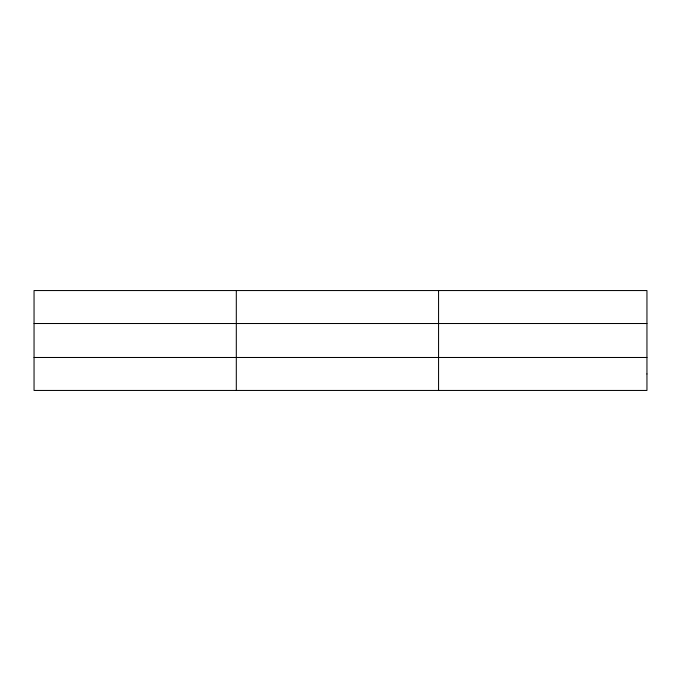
<?xml version="1.0" encoding="UTF-8"?>
<svg xmlns="http://www.w3.org/2000/svg" width="681" height="681" viewBox="0 0 681 681"><rect width="100%" height="100%" fill="white"/><g stroke="black" fill="none" stroke-linecap="round" stroke-linejoin="round"><path stroke-width="1.02" d="M236.307 290.549L236.307 390.451M438.564 290.549L438.564 390.451M34.05 323.518L646.95 323.518M34.05 357.482L646.95 357.482M646.95 373.963L646.95 390.451L34.05 390.451L34.05 290.549L646.95 290.549L646.95 373.963"/></g></svg>
